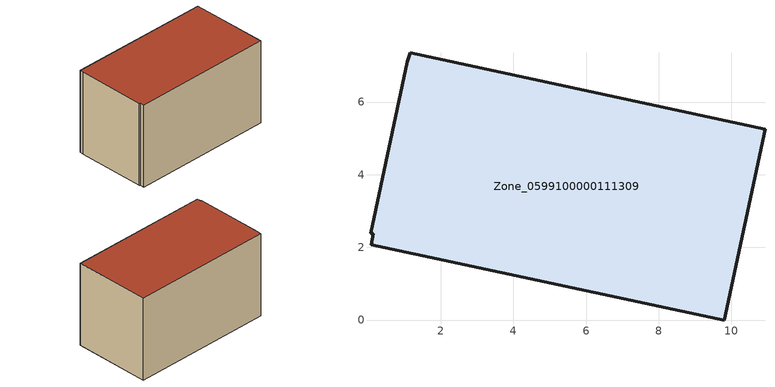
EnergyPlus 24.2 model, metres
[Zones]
Zone_0599100000111309
 floor ground (C_G): 0.08,2.07 0.14,2.38 0.07,2.39 1.08,7.11 1.17,7.35 10.92,5.25 9.8,0 z0
 wall outside (C_F): 10.92,5.25 1.17,7.35 1.08,7.11 0.07,2.39 0.14,2.38 0.08,2.07 9.8,0 10.92,5.25 z0:5.93
 roof outside (C_R): 0.07,2.39 0.14,2.38 0.08,2.07 9.8,0 10.92,5.25 1.17,7.35 1.08,7.11 z5.93
[BUILDING]
Pand.0599100000111309: North Axis=0; Terrain=City; Loads Convergence Tolerance Value=0.04; Temperature Convergence Tolerance Value=0.4; Solar Distribution=FullExterior; Maximum Number of Warmup Days=25; Minimum Number of Warmup Days=1
[Site:Location]
Rotterdam.The.Hague.AP_ZH_NLD Design_Conditions: Latitude=51.96; Longitude=4.45; Time Zone=1; Elevation=-4.5
[SITE:GROUNDTEMPERATURE:BUILDINGSURFACE]
18, 18, 18, 18, 18, 18, 18, 18, 18, 18, 18, 18
[MATERIAL] Thermal Absorptance=0.9; Solar Absorptance=0.7; Visible Absorptance=0.7
Name | Roughness | Thickness | Conductivity | Density | Specific Heat
G.TC.1975-1991 | MediumSmooth | 0.15 | 0.288461 | 540 | 1210
F.TC.1975-1991 | Rough | 0.3 | 0.230769 | 1920 | 840
R.TC.1975-1991 | MediumRough | 0.2 | 0.153846 | 1500 | 1000
[CONSTRUCTION]
C_G: G.TC.1975-1991
C_F: F.TC.1975-1991
C_R: R.TC.1975-1991
[ZONE]
Zone_0599100000111309: Type=1; Multiplier=1; Ceiling Height=Autocalculate; Volume=Autocalculate; Floor Area=autocalculate; Part of Total Floor Area=Yes
[ZONEINFILTRATION:DESIGNFLOWRATE]
Infil_Zone_0599100000111309: Zone or ZoneList or Space or SpaceList=Zone_0599100000111309; Schedule=AlwaysOn; Design Flow Rate Calculation Method=Flow/Area; Flow Rate per Floor Area=0.003; Constant Term Coefficient=1; Temperature Term Coefficient=0; Velocity Term Coefficient=0; Velocity Squared Term Coefficient=0
[HVACTEMPLATE:ZONE:IDEALLOADSAIRSYSTEM]
Zone_0599100000111309: Maximum Heating Supply Air Temperature=50; Minimum Cooling Supply Air Temperature=13; Maximum Heating Supply Air Humidity Ratio=0.0156; Minimum Cooling Supply Air Humidity Ratio=0.0077; Heating Limit=NoLimit; Cooling Limit=NoLimit; Dehumidification Control Type=ConstantSensibleHeatRatio; Cooling Sensible Heat Ratio=0.7; Dehumidification Setpoint=60; Humidification Control Type=None; Humidification Setpoint=30; Outdoor Air Method=None; Outdoor Air Flow Rate per Person=0.00944; Outdoor Air Flow Rate per Zone Floor Area=0; Outdoor Air Flow Rate per Zone=0; Demand Controlled Ventilation Type=None; Outdoor Air Economizer Type=NoEconomizer; Heat Recovery Type=None; Sensible Heat Recovery Effectiveness=0.7; Latent Heat Recovery Effectiveness=0.65
[ZONECONTROL:THERMOSTAT]
ThermostatControl_Zone_0599100000111309: Zone or ZoneList=Zone_0599100000111309; Control Type Schedule=DualSetpointControlType; Control 1=Thermostat_Zone_0599100000111309; Temperature Difference Between Cutout And Setpoint=0
[THERMOSTATSETPOINT:DUALSETPOINT]
Thermostat_Zone_0599100000111309: Heating Setpoint Temperature Schedule=HeatingSetpoint_Zone_0599100000111309; Cooling Setpoint Temperature Schedule=CoolingSetpoint_Zone_0599100000111309
[SCHEDULE:COMPACT]
HeatingSetpoint_Zone_0599100000111309: Through: 12/31, For: AllDays, Until: 24:00, 21
CoolingSetpoint_Zone_0599100000111309: Through: 12/31, For: AllDays, Until: 24:00, 24
DualSetpointControlType: Through: 12/31, For: AllDays, Until: 24:00, 4
AlwaysOn: Through: 12/31, For: AllDays, Until: 24:00, 1
